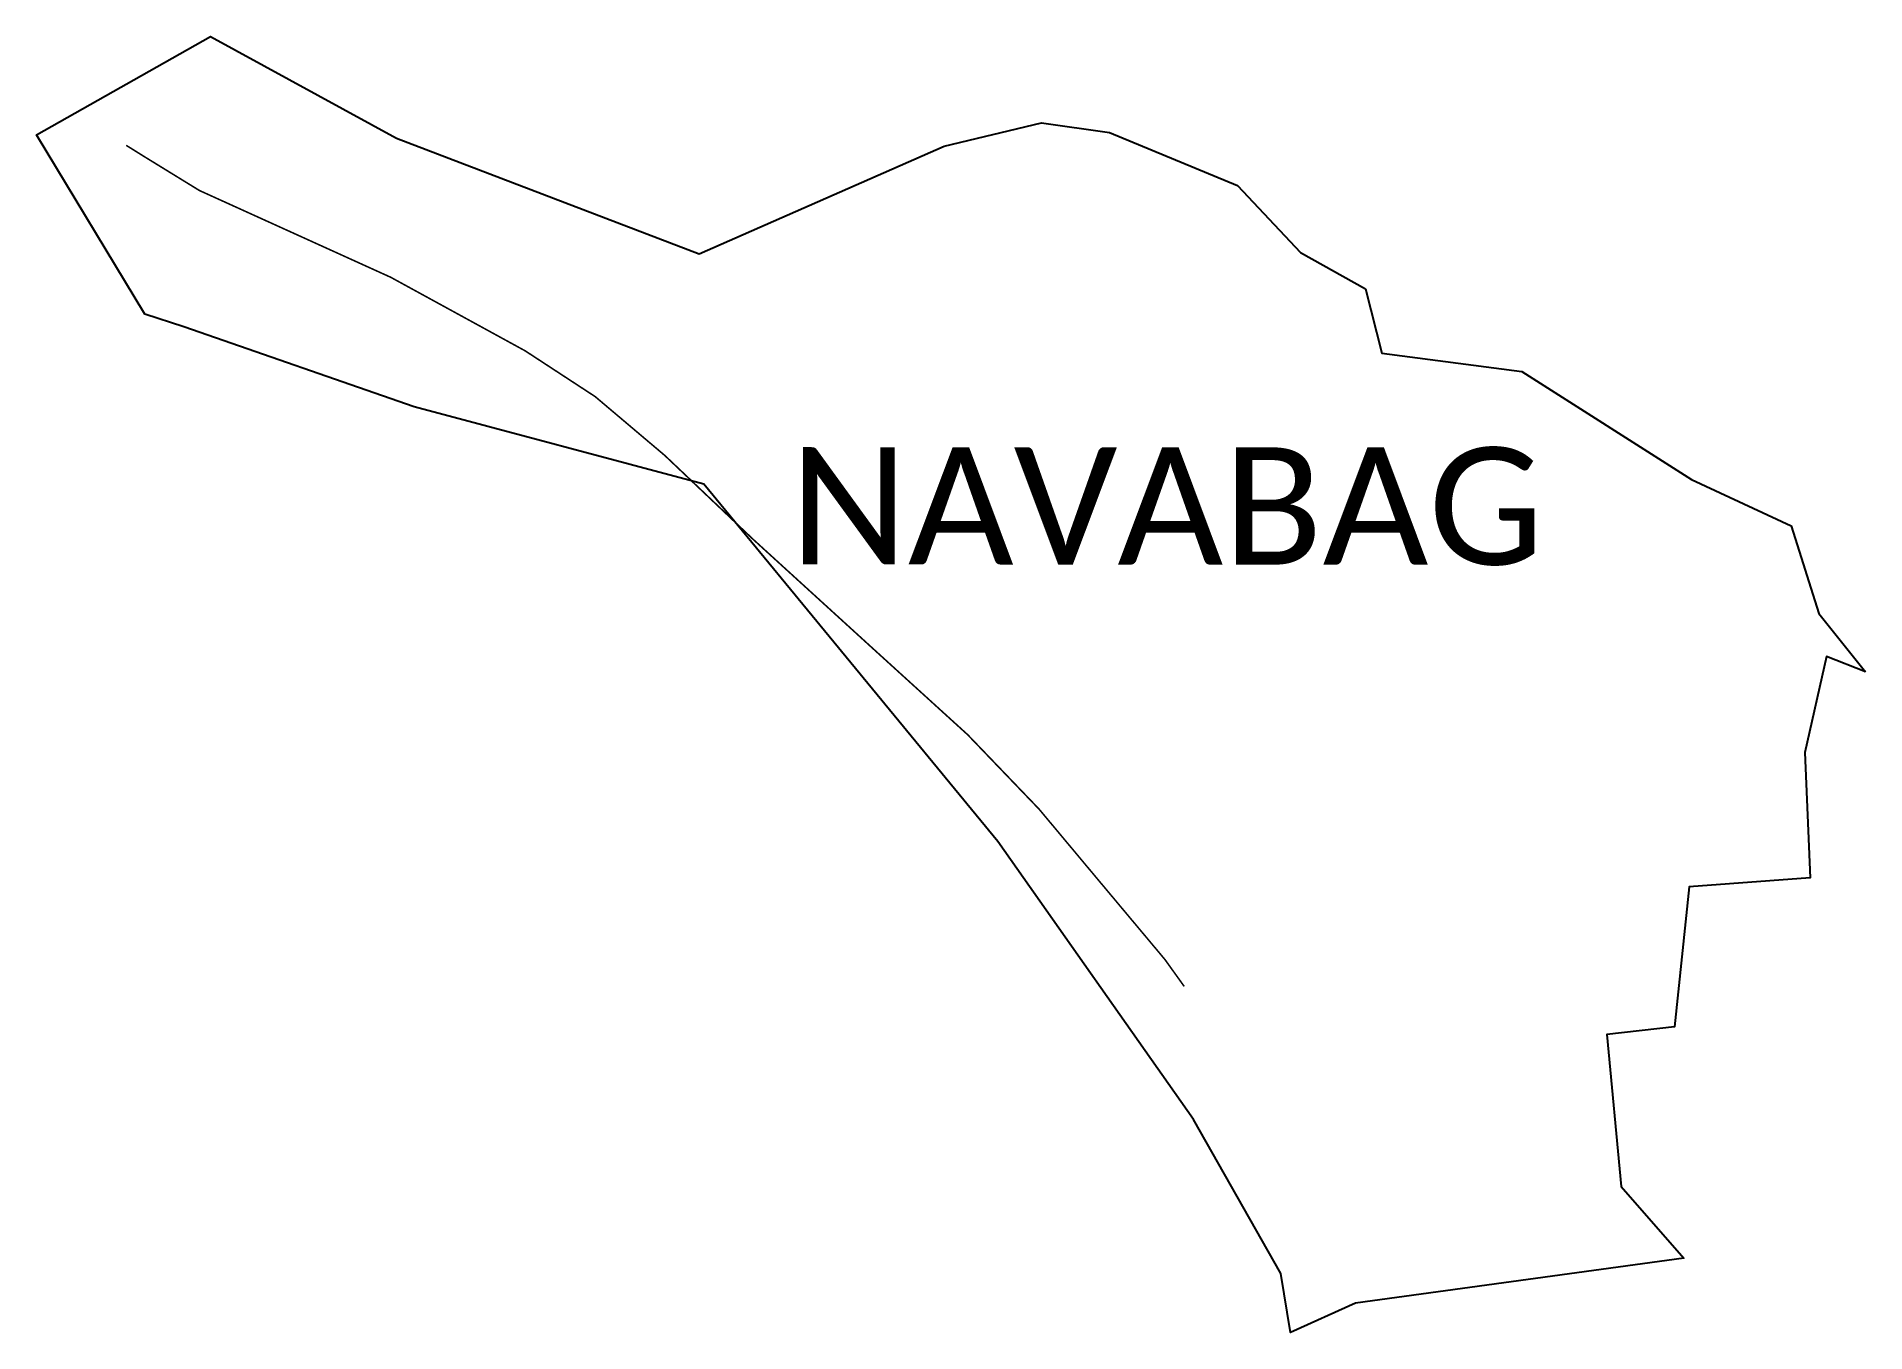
# Model space of a CAD drawing. Header units: metres. Extents: x 352161 to 353316, y 1752874 to 1753692.
import ezdxf

# ---------------------------------------------------------------- set-up
doc = ezdxf.new("R2010")
doc.units = ezdxf.units.M
for name, color, linetype in [('SEAWALL', 170, 'Continuous'), ('village', 3, 'Continuous'), ('VILLAGE NAME', 250, 'Continuous')]:
    doc.layers.add(name, color=color, linetype=linetype)
doc.styles.get("Standard").update_dxf_attribs({"font": 'calibri.ttf'})

msp = doc.modelspace()

# ---------------------------------------------------------------- linework, layer by layer
at = {"layer": 'SEAWALL', "color": 30, "const_width": 1, "flags": 128}
msp.add_lwpolyline([(352218.1, 1753623.4), (352229, 1753616.6), (352264.3, 1753594.9), (352385.1, 1753540.1), (352469.9, 1753493.7), (352514.1, 1753464.8), (352558.1, 1753427.6), (352613.6, 1753374.9), (352690.7, 1753304.6), (352749.2, 1753251.4), (352794.3, 1753204.4), (352828.9, 1753163), (352873.8, 1753109.4), (352885.9, 1753092.5)], dxfattribs=at)
at = {"layer": 'village', "color": 3, "true_color": 0x00ff00}
msp.add_polyline3d([(353315.9, 1753291.1, 0), (353291.3, 1753300.7, 0), (353277.6, 1753240.1, 0), (353281, 1753161.1, 0), (353204.7, 1753155.4, 0), (353195.5, 1753066.9, 0), (353152.6, 1753062.2, 0), (353161.7, 1752966.2, 0), (353201.2, 1752920.9, 0), (352994.1, 1752892.5, 0), (352953, 1752874.1, 0), (352947, 1752911.2, 0), (352891.8, 1753008.4, 0), (352768.3, 1753184, 0), (352582.6, 1753409.6, 0), (352399.8, 1753458.4, 0), (352254.5, 1753508.8, 0), (352229.8, 1753516.9, 0), (352161.5, 1753630, 0), (352271.2, 1753692.1, 0), (352388.6, 1753627.9, 0), (352579.7, 1753554.9, 0), (352734.4, 1753622.9, 0), (352795.9, 1753637.7, 0), (352838.7, 1753631.6, 0), (352919.6, 1753598.1, 0), (352959.3, 1753555.7, 0), (353000.3, 1753532.8, 0), (353010.7, 1753492.3, 0), (353099.1, 1753480.7, 0), (353206.2, 1753412.5, 0), (353269, 1753383.2, 0), (353286.5, 1753327.9, 0)], close=True, dxfattribs=at)

# ---------------------------------------------------------------- texts
at = {"layer": 'VILLAGE NAME', "insert": (352637, 1753432.9), "char_height": 74.047, "attachment_point": 1, "rotation": 359.9793}
msp.add_mtext_dynamic_manual_height_columns('{\\fCalibri|b0|i0|c0|p34;NAVABAG}', width=730.677, gutter_width=370.2, heights=[0], dxfattribs=at)

doc.saveas('drawing.dxf')
